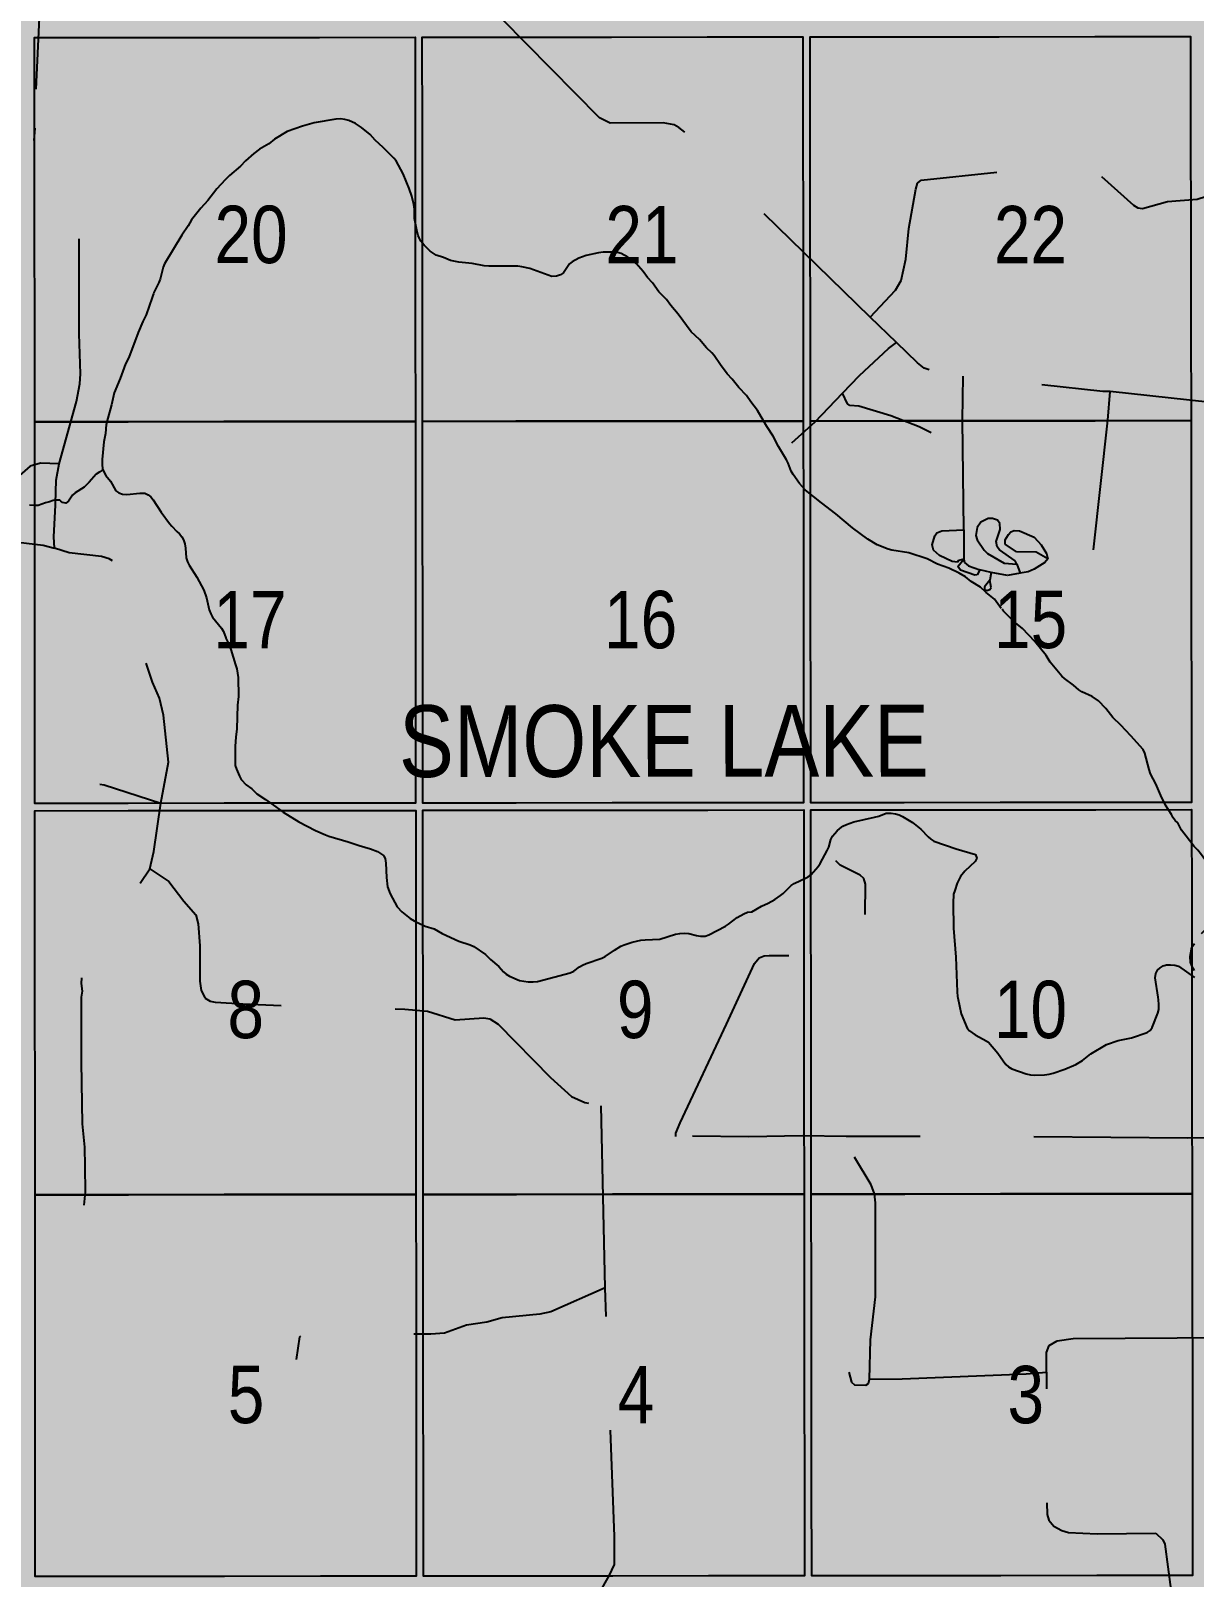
# Model space of a CAD drawing. Extents: x 507565 to 531726, y 6009554 to 6022365.
# Drawn here: x 522989.8 to 523152, y 6015464.7 to 6015680.3 of the extents above; entities that cross this region are included whole.
import ezdxf
from ezdxf.enums import TextEntityAlignment as Align

# ---------------------------------------------------------------- set-up
doc = ezdxf.new("R2010")
doc.units = 0
doc.header["$LTSCALE"] = 5
doc.linetypes.add('DASHED2', pattern=[9.525, 6.35, -3.175])
for name, color, linetype in [('Quarters', 8, 'Continuous'), ('RoadSeg', 57, 'DASHED2'), ('T-WATER', 160, 'Continuous'), ('T-WATER-H', 133, 'Continuous'), ('T-WATER-T', 170, 'Continuous')]:
    doc.layers.add(name, color=color, linetype=linetype)
doc.layers.add('ROUTE-MAP-BACKGROUND-H', color=7, linetype='Continuous', true_color=0xf0ebff)
doc.styles.add('120', font='ARIALN.TTF', dxfattribs={"height": 13})
doc.styles.add('TXT', font='ARIALN.TTF', dxfattribs={"height": 0.2})

msp = doc.modelspace()

# ---------------------------------------------------------------- hatches: boundary and pattern name
at = {"layer": 'ROUTE-MAP-BACKGROUND-H'}
h = msp.add_hatch(color=256, dxfattribs=at)
h.dxf.hatch_style = 1
h.paths.add_polyline_path([(523871.081, 6016124.178), (523873.071, 6015800.356), (523917.515, 6015800.58), (523923.823, 6014811.294), (522926.315, 6014807.962), (522925.895, 6015778.478), (522873.584, 6015778.442), (522873.69, 6016121.495)])
at = {"layer": 'T-WATER-H'}
h = msp.add_hatch(color=256, dxfattribs=at)
h.dxf.hatch_style = 1
h.paths.add_polyline_path([(523133.945, 6015589.961), (523133.575, 6015590.286), (523131.929, 6015592.244), (523131.361, 6015593.153), (523129.807, 6015595.128), (523128.063, 6015596.936), (523126.883, 6015597.926), (523125.442, 6015599.371), (523125.111, 6015599.725), (523124.162, 6015601.002), (523123.003, 6015601.959), (523122.236, 6015602.677), (523120.924, 6015603.508), (523120.124, 6015604.138), (523119.248, 6015604.658), (523117.81, 6015605.356), (523116.237, 6015605.925), (523114.775, 6015606.63), (523112.212, 6015607.502), (523109.862, 6015607.871), (523109.324, 6015608.018), (523107.824, 6015608.612), (523106.492, 6015609.38), (523104.379, 6015610.972), (523102.062, 6015612.907), (523100.044, 6015614.449), (523097.796, 6015616.239), (523096.986, 6015617.134), (523096.072, 6015618.405), (523095.821, 6015618.89), (523095.397, 6015619.972), (523095.15, 6015620.456), (523094.072, 6015622.317), (523093.306, 6015623.768), (523092.439, 6015625.106), (523091.649, 6015626.456), (523091.11, 6015627.347), (523090.174, 6015628.532), (523089.601, 6015629.431), (523088.529, 6015630.53), (523087.611, 6015631.707), (523086.896, 6015632.46), (523085.949, 6015633.686), (523085.081, 6015634.989), (523084.752, 6015635.392), (523084.022, 6015636.085), (523083.031, 6015637.248), (523081.893, 6015638.296), (523080.068, 6015640.77), (523079.044, 6015641.959), (523078.446, 6015642.782), (523078.032, 6015643.205), (523077.771, 6015643.471), (523077.368, 6015643.856), (523076.482, 6015645.151), (523075.797, 6015645.887), (523075.2, 6015646.718), (523074.2, 6015647.815), (523073.842, 6015648.132), (523073.02, 6015648.715), (523072.107, 6015649.198), (523071.582, 6015649.36), (523071.009, 6015649.395), (523069.583, 6015649.386), (523068.937, 6015649.311), (523067.227, 6015648.917), (523066.185, 6015648.552), (523065.269, 6015648.077), (523064.914, 6015647.758), (523064.047, 6015646.545), (523063.667, 6015646.222), (523063.103, 6015646.073), (523062.448, 6015646.027), (523059.394, 6015647.143), (523058.277, 6015647.379), (523057.678, 6015647.473), (523053.648, 6015647.448), (523053.015, 6015647.5), (523051.331, 6015647.817), (523049.475, 6015648.019), (523048.306, 6015648.264), (523047.339, 6015648.659), (523046.309, 6015648.994), (523045.493, 6015649.565), (523044.624, 6015650.376), (523044.185, 6015650.957), (523043.957, 6015651.413), (523043.814, 6015651.745), (523043.616, 6015652.488), (523043.486, 6015653.154), (523043.293, 6015654.082), (523043.275, 6015655.416), (523043.192, 6015656.061), (523042.902, 6015657.214), (523042.54, 6015658.287), (523041.726, 6015660.341), (523040.749, 6015662.12), (523040.423, 6015662.524), (523038.918, 6015664.016), (523037.786, 6015665.013), (523037.088, 6015665.794), (523035.907, 6015666.79), (523035.06, 6015667.333), (523034.113, 6015667.782), (523033.567, 6015667.915), (523032.971, 6015667.994), (523032.3, 6015667.953), (523029.281, 6015667.424), (523027.665, 6015666.967), (523025.551, 6015666.213), (523023.746, 6015665.179), (523022.993, 6015664.523), (523021.67, 6015663.746), (523020.873, 6015663.182), (523019.722, 6015662.143), (523019.012, 6015661.4), (523017.471, 6015660.086), (523016.887, 6015659.509), (523015.739, 6015658.222), (523014.49, 6015656.622), (523013.499, 6015655.549), (523012.211, 6015653.918), (523011.747, 6015653.092), (523010.866, 6015651.767), (523008.446, 6015647.78), (523008.237, 6015647.318), (523007.825, 6015645.639), (523007.634, 6015645.152), (523006.939, 6015643.765), (523006.894, 6015643.614), (523006.801, 6015643.348), (523006.711, 6015643.082), (523005.891, 6015640.689), (523005.394, 6015639.723), (523004.771, 6015638.19), (523003.451, 6015634.721), (523003.002, 6015633.827), (523002.261, 6015631.805), (523001.415, 6015629.792), (523001.049, 6015628.121), (523000.511, 6015626.28), (523000.316, 6015625.379), (523000.207, 6015624.113), (522999.977, 6015622.977), (522999.736, 6015620.505), (522999.726, 6015619.82), (522999.796, 6015619.187), (522999.847, 6015619.042), (523000.25, 6015618.25), (523000.913, 6015617.492), (523001.648, 6015616.127), (523002.044, 6015615.853), (523002.549, 6015615.684), (523003.153, 6015615.596), (523005.008, 6015615.818), (523005.669, 6015615.809), (523006.128, 6015615.575), (523006.546, 6015615.274), (523006.847, 6015614.885), (523007.96, 6015613.143), (523009.144, 6015611.583), (523009.443, 6015611.2), (523010.147, 6015610.459), (523010.533, 6015610.134), (523010.853, 6015609.733), (523011.101, 6015609.301), (523011.268, 6015608.747), (523011.359, 6015608.113), (523011.437, 6015606.766), (523011.628, 6015606.25), (523011.869, 6015605.787), (523012.941, 6015604.104), (523013.928, 6015602.277), (523014.282, 6015601.223), (523014.676, 6015599.516), (523014.88, 6015598.973), (523015.132, 6015598.507), (523016.388, 6015596.989), (523016.637, 6015596.535), (523016.988, 6015595.621), (523016.998, 6015595.595), (523017.251, 6015595.022), (523017.658, 6015594.005), (523018.35, 6015591.87), (523018.504, 6015591.322), (523018.697, 6015590.114), (523018.754, 6015587.447), (523018.629, 6015586.229), (523018.528, 6015582.963), (523018.369, 6015581.783), (523018.288, 6015580.535), (523018.283, 6015577.856), (523018.458, 6015577.315), (523018.882, 6015576.327), (523019.128, 6015575.883), (523019.816, 6015575.161), (523020.589, 6015574.592), (523021.296, 6015573.905), (523022.496, 6015573.076), (523023.947, 6015572.074), (523024.997, 6015571.347), (523027.184, 6015569.999), (523029.473, 6015568.794), (523030.867, 6015568.147), (523031.35, 6015567.963), (523034.063, 6015567.214), (523035.557, 6015566.66), (523037.137, 6015566.224), (523038.111, 6015565.832), (523038.952, 6015565.293), (523039.203, 6015564.869), (523039.29, 6015564.239), (523039.383, 6015562.226), (523039.532, 6015560.937), (523039.901, 6015559.95), (523040.87, 6015558.151), (523041.504, 6015557.413), (523042.704, 6015556.485), (523043.549, 6015555.997), (523043.783, 6015555.893), (523044.789, 6015555.448), (523046.028, 6015555.051), (523047.157, 6015554.389), (523049.486, 6015553.329), (523051.066, 6015552.85), (523051.563, 6015552.617), (523053.199, 6015551.467), (523053.887, 6015550.791), (523055.041, 6015549.809), (523055.7, 6015549.078), (523056.094, 6015548.733), (523056.531, 6015548.452), (523057.953, 6015547.865), (523059.146, 6015547.667), (523059.83, 6015547.652), (523060.458, 6015547.719), (523064.982, 6015548.906), (523065.494, 6015549.144), (523066.284, 6015549.746), (523066.719, 6015550.01), (523067.208, 6015550.217), (523069.422, 6015550.958), (523069.888, 6015551.19), (523071.193, 6015552.092), (523072.046, 6015552.634), (523072.543, 6015552.853), (523073.648, 6015553.211), (523074.845, 6015553.463), (523075.469, 6015553.535), (523077.521, 6015553.644), (523079.676, 6015554.297), (523080.295, 6015554.405), (523080.94, 6015554.461), (523081.554, 6015554.418), (523082.601, 6015554.122), (523083.19, 6015554.018), (523083.804, 6015554.026), (523084.327, 6015554.232), (523086.649, 6015555.446), (523087.088, 6015555.713), (523088.306, 6015556.65), (523089.204, 6015557.176), (523089.712, 6015557.37), (523090.349, 6015557.455), (523091.656, 6015558.212), (523092.619, 6015558.637), (523093.517, 6015559.144), (523094.351, 6015559.692), (523094.72, 6015560.005), (523095.793, 6015561.126), (523096.228, 6015561.398), (523097.906, 6015562.194), (523098.189, 6015562.328), (523098.606, 6015562.649), (523098.909, 6015562.996), (523099.566, 6015563.747), (523099.862, 6015564.162), (523100.837, 6015565.981), (523101.057, 6015566.465), (523101.366, 6015567.524), (523101.596, 6015567.98), (523102.232, 6015568.741), (523102.597, 6015569.07), (523103.035, 6015569.363), (523103.531, 6015569.603), (523104.535, 6015569.978), (523107.448, 6015570.625), (523108.031, 6015570.782), (523109.082, 6015571.173), (523109.752, 6015571.21), (523110.353, 6015571.117), (523110.888, 6015570.939), (523111.362, 6015570.707), (523112.722, 6015569.884), (523113.908, 6015568.953), (523114.924, 6015567.881), (523115.303, 6015567.55), (523115.727, 6015567.285), (523118.804, 6015566.227), (523121.498, 6015565.432), (523121.7, 6015564.919), (523121.472, 6015564.459), (523120.049, 6015563.124), (523119.448, 6015562.337), (523118.982, 6015561.43), (523118.628, 6015560.429), (523118.471, 6015559.875), (523118.383, 6015558.635), (523118.473, 6015555.174), (523118.797, 6015551.132), (523118.951, 6015546.295), (523119.025, 6015545.609), (523119.054, 6015545.463), (523119.499, 6015543.212), (523120.358, 6015541.205), (523120.669, 6015540.836), (523121.496, 6015540.264), (523122.602, 6015539.667), (523123.321, 6015539.247), (523124.621, 6015537.731), (523125.358, 6015536.652), (523125.772, 6015536.125), (523126.133, 6015535.815), (523126.575, 6015535.547), (523128.595, 6015534.829), (523129.178, 6015534.715), (523129.786, 6015534.666), (523131.161, 6015534.72), (523131.789, 6015534.814), (523132.356, 6015534.948), (523133.957, 6015535.482), (523135.497, 6015536.152), (523136.419, 6015536.697), (523137.587, 6015537.619), (523139.81, 6015538.937), (523141.434, 6015539.498), (523143.257, 6015539.87), (523145.457, 6015540.599), (523145.88, 6015540.87), (523146.173, 6015541.296), (523146.934, 6015543.284), (523147.067, 6015543.82), (523147.09, 6015544.498), (523147.031, 6015545.16), (523146.978, 6015545.519), (523146.581, 6015548.247), (523146.65, 6015548.849), (523146.891, 6015549.288), (523147.257, 6015549.633), (523147.702, 6015549.907), (523148.144, 6015550.051), (523148.712, 6015550.056), (523149.294, 6015549.988), (523149.823, 6015549.853), (523152.059, 6015548.28), (523154.64, 6015546.442), (523156.051, 6015545.811), (523156.422, 6015545.538), (523157.197, 6015544.92), (523157.871, 6015544.191), (523159.008, 6015542.568), (523159.964, 6015541.438), (523161.03, 6015539.642), (523161.629, 6015538.808), (523162.357, 6015537.432), (523162.887, 6015536.578), (523163.314, 6015535.624), (523163.616, 6015534.719), (523163.772, 6015533.946), (523163.914, 6015531.939), (523164.012, 6015531.316), (523164.444, 6015529.69), (523165.212, 6015527.627), (523165.966, 6015526.204), (523166.642, 6015524.718), (523167.664, 6015522.885), (523168.235, 6015522.003), (523168.857, 6015521.212), (523169.364, 6015520.309), (523170.448, 6015518.774), (523170.789, 6015518.29), (523172.181, 6015516.897), (523172.531, 6015516.565), (523173.349, 6015515.997), (523173.705, 6015515.671), (523175.269, 6015513.796), (523176.648, 6015512.393), (523176.948, 6015512.001), (523177.667, 6015511.365), (523178.145, 6015510.443), (523178.954, 6015507.712), (523179.45, 6015506.489), (523179.45, 6015506.489), (523179.741, 6015507.05), (523179.562, 6015507.471), (523179.322, 6015508.028), (523178.544, 6015510.789), (523178.056, 6015511.697), (523177.77, 6015512.107), (523177.093, 6015512.799), (523176.648, 6015513.05), (523176.308, 6015513.387), (523175.41, 6015514.573), (523173.759, 6015516.359), (523172.586, 6015517.219), (523171.53, 6015518.248), (523171.182, 6015518.774), (523169.888, 6015520.816), (523168.9, 6015522.622), (523167.455, 6015524.606), (523166.861, 6015526.158), (523166.139, 6015527.521), (523164.934, 6015530.632), (523164.809, 6015531.228), (523164.605, 6015534.456), (523164.431, 6015535.084), (523164.233, 6015535.568), (523163.997, 6015536.032), (523162.96, 6015537.693), (523162.529, 6015538.611), (523161.143, 6015540.64), (523160.393, 6015542.061), (523158.997, 6015544.194), (523158.702, 6015544.586), (523157.985, 6015545.274), (523157.672, 6015545.541), (523157.199, 6015545.901), (523155.922, 6015546.667), (523155.543, 6015546.958), (523154.218, 6015547.66), (523153.064, 6015548.438), (523152.209, 6015549.045), (523152.057, 6015549.259), (523151.703, 6015549.916), (523151.511, 6015550.432), (523151.452, 6015551.196), (523151.707, 6015552.485), (523152.048, 6015552.999), (523152.608, 6015553.845), (523153.05, 6015554.405), (523153.65, 6015555.023), (523154.239, 6015555.798), (523154.97, 6015556.54), (523155.265, 6015556.923), (523155.831, 6015558.417), (523156.325, 6015559.303), (523156.385, 6015559.918), (523156.191, 6015560.449), (523155.394, 6015561.829), (523154.522, 6015563.079), (523153.727, 6015564.402), (523153.023, 6015565.367), (523152.512, 6015566.007), (523152.016, 6015566.529), (523150.238, 6015568.84), (523149.713, 6015569.818), (523149.377, 6015570.159), (523149.097, 6015570.553), (523148.867, 6015571.008), (523147.994, 6015572.334), (523147.488, 6015573.317), (523146.666, 6015575.298), (523145.941, 6015576.695), (523145.732, 6015577.258), (523145.116, 6015579.572), (523144.897, 6015580.05), (523143.194, 6015581.987), (523141.775, 6015583.474), (523140.677, 6015584.53), (523139.712, 6015585.758), (523138.664, 6015586.845), (523137.799, 6015587.457), (523136.37, 6015588.082), (523135.913, 6015588.382), (523135.198, 6015589.048)])

# ---------------------------------------------------------------- linework, layer by layer
at = {"layer": 'Quarters'}
for points in [[(523003.349, 6015625.77), (522990.33, 6015625.758), (522990.324, 6015639.147), (522990.318, 6015652.535), (522990.312, 6015665.924), (522990.306, 6015679.313), (523003.321, 6015679.325), (523016.672, 6015679.339), (523030.022, 6015679.352), (523043.372, 6015679.365), (523043.383, 6015665.976), (523043.393, 6015652.587), (523043.403, 6015639.198), (523043.413, 6015625.809), (523030.058, 6015625.796), (523016.704, 6015625.783), (523003.349, 6015625.77)], [(523097.486, 6015639.25), (523097.501, 6015625.861), (523084.146, 6015625.848), (523070.792, 6015625.835), (523057.437, 6015625.822), (523044.417, 6015625.81), (523044.407, 6015639.199), (523044.397, 6015652.588), (523044.387, 6015665.977), (523044.377, 6015679.366), (523057.392, 6015679.379), (523070.742, 6015679.392), (523084.093, 6015679.405), (523097.443, 6015679.418), (523097.458, 6015666.029), (523097.472, 6015652.639), (523097.486, 6015639.25)], [(523151.553, 6015639.305), (523151.572, 6015625.916), (523138.221, 6015625.902), (523124.871, 6015625.888), (523111.52, 6015625.874), (523098.505, 6015625.862), (523098.491, 6015639.251), (523098.476, 6015652.64), (523098.462, 6015666.03), (523098.447, 6015679.419), (523111.458, 6015679.432), (523124.804, 6015679.446), (523138.15, 6015679.46), (523151.496, 6015679.474), (523151.515, 6015666.084), (523151.534, 6015652.695), (523151.553, 6015639.305)], [(523003.377, 6015572.55), (522990.353, 6015572.538), (522990.348, 6015585.592), (522990.342, 6015598.981), (522990.336, 6015612.369), (522990.33, 6015625.758), (523003.349, 6015625.77), (523016.704, 6015625.783), (523030.058, 6015625.796), (523043.413, 6015625.809), (523043.423, 6015612.42), (523043.433, 6015599.031), (523043.443, 6015585.642), (523043.453, 6015572.588), (523030.095, 6015572.575), (523016.736, 6015572.563), (523003.377, 6015572.55)], [(523097.544, 6015585.692), (523097.558, 6015572.638), (523084.2, 6015572.625), (523070.84, 6015572.613), (523057.481, 6015572.601), (523044.458, 6015572.588), (523044.448, 6015585.643), (523044.438, 6015599.032), (523044.427, 6015612.421), (523044.417, 6015625.81), (523057.437, 6015625.822), (523070.792, 6015625.835), (523084.146, 6015625.848), (523097.501, 6015625.861), (523097.515, 6015612.471), (523097.529, 6015599.082), (523097.544, 6015585.692)], [(523151.629, 6015585.747), (523151.647, 6015572.692), (523138.292, 6015572.678), (523124.937, 6015572.664), (523111.582, 6015572.651), (523098.562, 6015572.639), (523098.548, 6015585.693), (523098.534, 6015599.083), (523098.519, 6015612.472), (523098.505, 6015625.862), (523111.52, 6015625.874), (523124.871, 6015625.888), (523138.221, 6015625.902), (523151.572, 6015625.916), (523151.591, 6015612.526), (523151.61, 6015599.136), (523151.629, 6015585.747)], [(523003.406, 6015517.991), (522990.378, 6015517.979), (522990.372, 6015531.368), (522990.366, 6015544.757), (522990.36, 6015558.145), (522990.354, 6015571.534), (523003.378, 6015571.546), (523016.737, 6015571.558), (523030.095, 6015571.571), (523043.454, 6015571.583), (523043.464, 6015558.194), (523043.474, 6015544.805), (523043.485, 6015531.416), (523043.495, 6015518.027), (523030.132, 6015518.015), (523016.769, 6015518.003), (523003.406, 6015517.991)], [(523097.602, 6015531.465), (523097.616, 6015518.076), (523084.253, 6015518.064), (523070.89, 6015518.052), (523057.527, 6015518.04), (523044.499, 6015518.028), (523044.489, 6015531.417), (523044.479, 6015544.806), (523044.469, 6015558.195), (523044.458, 6015571.584), (523057.482, 6015571.596), (523070.841, 6015571.609), (523084.2, 6015571.621), (523097.559, 6015571.634), (523097.573, 6015558.244), (523097.588, 6015544.855), (523097.602, 6015531.465)], [(523151.706, 6015531.519), (523151.725, 6015518.129), (523138.365, 6015518.116), (523125.005, 6015518.102), (523111.645, 6015518.089), (523098.621, 6015518.077), (523098.606, 6015531.466), (523098.592, 6015544.856), (523098.577, 6015558.245), (523098.563, 6015571.635), (523111.583, 6015571.647), (523124.938, 6015571.66), (523138.294, 6015571.674), (523151.649, 6015571.688), (523151.668, 6015558.298), (523151.687, 6015544.909), (523151.706, 6015531.519)], [(523003.433, 6015464.769), (522990.401, 6015464.758), (522990.395, 6015477.812), (522990.39, 6015491.202), (522990.384, 6015504.591), (522990.378, 6015517.979), (523003.406, 6015517.991), (523016.769, 6015518.003), (523030.132, 6015518.015), (523043.495, 6015518.027), (523043.505, 6015504.638), (523043.515, 6015491.249), (523043.525, 6015477.859), (523043.535, 6015464.805), (523035.529, 6015464.797), (523030.168, 6015464.793), (523016.801, 6015464.781), (523003.433, 6015464.769)], [(523097.659, 6015477.907), (523097.673, 6015464.853), (523084.306, 6015464.841), (523070.939, 6015464.829), (523057.572, 6015464.817), (523044.539, 6015464.806), (523044.53, 6015477.86), (523044.519, 6015491.25), (523044.509, 6015504.639), (523044.499, 6015518.028), (523057.527, 6015518.04), (523070.89, 6015518.052), (523084.253, 6015518.064), (523097.616, 6015518.076), (523097.631, 6015504.687), (523097.645, 6015491.297), (523097.659, 6015477.907)], [(523151.782, 6015477.96), (523151.8, 6015464.906), (523138.436, 6015464.892), (523125.071, 6015464.878), (523111.707, 6015464.866), (523098.678, 6015464.854), (523098.664, 6015477.908), (523098.649, 6015491.298), (523098.635, 6015504.688), (523098.621, 6015518.077), (523111.645, 6015518.089), (523125.005, 6015518.102), (523138.365, 6015518.116), (523151.725, 6015518.129), (523151.744, 6015504.74), (523151.763, 6015491.35), (523151.782, 6015477.96)]]:
    msp.add_lwpolyline(points, close=True, dxfattribs=at)
at = {"layer": 'RoadSeg'}
for p, q in [((523123.706, 6015604.724), (523122.108, 6015605.091)), ((523069.86, 6015505.023), (523069.327, 6015530.398))]:
    msp.add_line(p, q, dxfattribs=at)
at = {"layer": 'RoadSeg', "flags": 128}
for points in [[(523137.992, 6015607.921), (523139.99, 6015626.003), (523140.29, 6015629.999), (523139.291, 6015629.999), (523119.81, 6015632.131), (523115.881, 6015632.697), (523114.349, 6015633.229), (523113.416, 6015633.962), (523110.519, 6015636.826), (523106.823, 6015640.356), (523088.441, 6015658.271), (523081.248, 6015665.897), (523080.149, 6015666.796), (523079.483, 6015667.163), (523077.985, 6015667.429), (523070.559, 6015667.395), (523069.094, 6015668.128), (523053.576, 6015683.879), (523051.944, 6015685.444), (523048.248, 6015688.441), (523036.792, 6015699.663), (523046.782, 6015709.454), (523049.679, 6015711.951), (523050.013, 6015712.484), (523055.74, 6015717.646), (523056.073, 6015718.478), (523053.576, 6015717.346), (523030.066, 6015705.125), (523013.382, 6015696.8), (522995.5, 6015689.107), (522993.402, 6015688.075), (522991.104, 6015686.643), (522974.254, 6015675.987), (522969.726, 6015673.223), (522969.226, 6015673.156), (522960.501, 6015667.595), (522955.107, 6015663.632), (522948.014, 6015658.005), (522946.182, 6015656.306), (522938.556, 6015650.446), (522929.366, 6015643.486), (522926.935, 6015641.222), (522925.955, 6015639.983)], [(522970.292, 6015633.063), (522971.69, 6015634.195), (522971.99, 6015635.294), (522971.99, 6015646.982), (522972.223, 6015649.147), (522972.689, 6015650.279), (522975.32, 6015653.243), (522990.372, 6015666.696), (522990.305, 6015667.595), (522991.138, 6015685.178), (522991.104, 6015686.643)], [(522993.735, 6015619.909), (522996.166, 6015628.567), (522996.632, 6015631.032), (522996.732, 6015632.463), (522996.532, 6015638.025), (522996.532, 6015654.408), (522996.299, 6015655.141), (522995.6, 6015656.24), (522991.837, 6015660.302), (522990.538, 6015662.068), (522990.205, 6015663.666), (522990.372, 6015666.696)], [(523106.823, 6015640.356), (523110.353, 6015644.085), (523111.152, 6015645.451), (523111.785, 6015648.448), (523112.218, 6015652.71), (523113.217, 6015658.171), (523113.416, 6015659.004), (523113.949, 6015659.437), (523131.032, 6015661.268), (523133.496, 6015661.868), (523134.862, 6015662.567), (523135.594, 6015662.734), (523136.76, 6015662.034), (523143.553, 6015655.974), (523144.153, 6015655.574), (523144.785, 6015655.474), (523148.315, 6015656.473), (523152.411, 6015656.773), (523155.042, 6015657.639), (523157.14, 6015658.904), (523166.264, 6015665.731)], [(523095.9, 6015622.84), (523099.164, 6015625.77), (523102.96, 6015629.766), (523105.324, 6015632.23), (523109.387, 6015635.993), (523110.519, 6015636.826)], [(523119.877, 6015610.685), (523119.71, 6015625.97), (523119.81, 6015632.131)], [(523115.315, 6015624.238), (523113.683, 6015625.071), (523109.72, 6015626.603), (523105.258, 6015627.934), (523103.992, 6015628.035), (523103.693, 6015628.268), (523102.96, 6015629.766)], [(523202.328, 6015543.685), (523208.622, 6015548.747), (523209.321, 6015549.512), (523210.587, 6015551.977), (523211.453, 6015552.976), (523212.119, 6015553.442), (523215.382, 6015554.74), (523215.249, 6015559.836), (523215.382, 6015606.289), (523215.349, 6015622.007), (523188.609, 6015624.804), (523186.178, 6015625.171), (523184.313, 6015625.237), (523176.121, 6015626.203), (523169.028, 6015626.836), (523140.29, 6015629.999)], [(522997.232, 6015516.512), (522997.398, 6015518.377), (522997.365, 6015521.907), (522997.298, 6015524.637), (522996.998, 6015527.867), (522996.865, 6015536.459), (522996.865, 6015545.55), (522996.998, 6015546.349), (522996.832, 6015547.448), (522997.098, 6015550.412), (522997.598, 6015551.777), (522999.329, 6015554.507), (523004.558, 6015560.768), (523006.389, 6015563.432), (523006.922, 6015565.829), (523007.921, 6015572.59), (523008.987, 6015578.284), (523008.287, 6015584.844), (523007.721, 6015587.208), (523006.755, 6015589.473), (523004.258, 6015596.765), (523004.191, 6015598.231), (523004.524, 6015601.794), (523004.058, 6015603.392), (523002.426, 6015605.657), (523000.695, 6015606.656), (522999.629, 6015606.955), (522995.134, 6015607.488), (522993.069, 6015608.154), (522993.002, 6015609.719), (522993.236, 6015614.115), (522993.235, 6015614.381), (522993.302, 6015617.612), (522993.735, 6015619.909), (522991.138, 6015620.009), (522989.706, 6015619.576), (522986.409, 6015616.679), (522985.377, 6015615.547), (522983.945, 6015612.683), (522983.012, 6015611.484), (522982.013, 6015611.051), (522980.448, 6015610.852), (522979.283, 6015610.452), (522974.387, 6015607.022), (522972.423, 6015606.123), (522970.258, 6015605.69)], [(523127.303, 6015605.89), (523127.036, 6015606.356), (523124.872, 6015607.888), (523124.539, 6015608.321), (523124.406, 6015609.053), (523124.938, 6015610.752), (523124.905, 6015611.584), (523124.572, 6015612.017), (523123.873, 6015612.284), (523123.273, 6015612.25), (523122.274, 6015611.751), (523121.775, 6015611.018), (523121.575, 6015609.919), (523121.775, 6015609.32), (523122.741, 6015607.854), (523123.207, 6015607.388), (523125.504, 6015606.056), (523127.303, 6015605.89), (523127.735, 6015604.658)], [(523131.598, 6015606.656), (523130, 6015607.555), (523127.236, 6015607.621), (523125.671, 6015608.687), (523125.671, 6015609.32), (523126.104, 6015610.052), (523126.47, 6015610.419), (523126.903, 6015610.585), (523127.636, 6015610.552), (523129.7, 6015609.653), (523130.666, 6015608.587), (523131.399, 6015607.388), (523131.598, 6015606.656), (523131.199, 6015606.156), (523129.7, 6015605.19), (523128.868, 6015604.824), (523127.735, 6015604.658), (523126.004, 6015604.325), (523123.706, 6015604.724), (523123.506, 6015603.659), (523122.774, 6015602.726), (523122.774, 6015602.393), (523123.107, 6015602.227), (523123.54, 6015602.36), (523123.706, 6015602.66), (523123.506, 6015603.659)], [(522927.734, 6015528.034), (522928.5, 6015527.967), (522929.665, 6015528.233), (522938.556, 6015530.698), (522941.986, 6015531.597), (522942.419, 6015531.797), (522942.819, 6015532.396), (522942.619, 6015537.757), (522942.12, 6015540.321), (522941.187, 6015542.519), (522940.221, 6015544.084), (522939.822, 6015545.117), (522939.755, 6015545.749), (522939.922, 6015547.082), (522940.721, 6015550.245), (522942.586, 6015555.373), (522942.719, 6015555.507), (522942.885, 6015555.44), (522942.586, 6015564.531), (522942.752, 6015566.063), (522943.152, 6015567.428), (522944.184, 6015569.026), (522945.982, 6015570.958), (522947.781, 6015572.223), (522950.312, 6015573.455), (522956.006, 6015575.32), (522957.271, 6015576.186), (522958.37, 6015577.352), (522964.997, 6015586.176), (522966.662, 6015588.141), (522968.227, 6015589.373), (522974.521, 6015592.936), (522976.885, 6015594.601), (522978.517, 6015596.965), (522982.18, 6015603.492), (522983.379, 6015605.091), (522986.309, 6015608.087), (522987.008, 6015608.587), (522988.041, 6015608.954), (522991.504, 6015608.554), (522993.069, 6015608.154)], [(522971.657, 6015552.01), (522971.89, 6015570.292), (522971.99, 6015571.457), (522972.39, 6015571.924), (522974.654, 6015572.19), (522978.017, 6015572.323), (522983.645, 6015573.122), (522985.41, 6015573.655), (522988.207, 6015575.054), (522991.271, 6015575.453), (522998.397, 6015575.353), (522999.996, 6015575.154), (523007.921, 6015572.59)], [(523006.389, 6015563.432), (523009.053, 6015561.667), (523011.118, 6015558.936), (523012.816, 6015557.005), (523013.116, 6015555.74), (523013.349, 6015552.676), (523013.349, 6015547.781), (523013.549, 6015546.482), (523014.115, 6015545.383), (523014.781, 6015544.983), (523015.513, 6015544.817), (523019.343, 6015544.617), (523032.297, 6015544.084), (523041.954, 6015543.884), (523045.084, 6015543.585), (523048.98, 6015542.353), (523052.943, 6015542.653), (523053.809, 6015542.519), (523054.974, 6015541.753), (523062.267, 6015534.327), (523065.164, 6015531.663), (523067.029, 6015530.831), (523069.327, 6015530.398), (523070.759, 6015530.098), (523073.523, 6015528.866), (523078.018, 6015525.836), (523078.917, 6015525.703), (523079.716, 6015526.102), (523080.782, 6015526.235), (523089.906, 6015526.102), (523097.399, 6015526.269), (523103.493, 6015526.136), (523125.171, 6015526.135), (523151.146, 6015525.902), (523156.44, 6015526.002), (523158.039, 6015525.669)], [(523079.716, 6015526.102), (523079.75, 6015526.568), (523080.349, 6015528), (523086.809, 6015541.787), (523090.706, 6015550.245), (523091.372, 6015551.011), (523092.038, 6015551.277), (523092.77, 6015551.344), (523100.662, 6015551.31), (523105.324, 6015551.411), (523105.757, 6015551.544), (523106.024, 6015551.943), (523106.124, 6015553.142), (523106.19, 6015561.268), (523105.957, 6015562.1), (523105.424, 6015562.533), (523102.66, 6015563.931), (523102.061, 6015564.564)], [(523106.723, 6015492.269), (523106.889, 6015497.764), (523107.556, 6015503.758), (523107.589, 6015516.845), (523107.456, 6015518.11), (523106.989, 6015519.376), (523104.192, 6015523.938), (523103.493, 6015526.136)], [(523064.831, 6015455.073), (523070.459, 6015464.863), (523071.158, 6015466.428), (523071.158, 6015470.358), (523069.86, 6015505.023), (523062.3, 6015501.66), (523060.769, 6015501.327), (523055.507, 6015500.827), (523053.376, 6015500.228), (523050.545, 6015499.795), (523047.482, 6015498.696), (523045.584, 6015498.563), (523027.701, 6015498.496), (523027.235, 6015498.163), (523026.802, 6015495.033)], [(523131.432, 6015493.268), (523131.432, 6015495.999), (523131.798, 6015496.964), (523132.897, 6015497.63), (523135.128, 6015497.93), (523167.596, 6015498.13)], [(523103.859, 6015493.268), (523104.225, 6015491.869), (523104.625, 6015491.47), (523106.223, 6015491.437), (523106.59, 6015491.67), (523106.723, 6015492.269), (523111.285, 6015492.302), (523128.568, 6015493.002), (523131.432, 6015493.268), (523131.465, 6015475.719), (523131.532, 6015473.421), (523131.732, 6015472.622), (523132.464, 6015471.789), (523133.563, 6015471.19), (523134.496, 6015470.89), (523138.492, 6015470.691), (523146.683, 6015470.791), (523147.649, 6015469.858), (523147.916, 6015469.292), (523149.714, 6015455.705), (523150.28, 6015445.416)]]:
    msp.add_lwpolyline(points, dxfattribs=at)
msp.add_lwpolyline([(523119.91, 6015606.622), (523119.156, 6015606.426), (523118.999, 6015606.165), (523118.283, 6015606.269), (523116.513, 6015607.122), (523115.647, 6015607.855), (523115.481, 6015608.587), (523115.847, 6015609.853), (523116.147, 6015610.252), (523116.846, 6015610.552), (523119.877, 6015610.685), (523119.91, 6015606.622), (523119.977, 6015606.123), (523120.543, 6015605.657), (523122.108, 6015605.091), (523121.741, 6015604.425), (523121.408, 6015604.358), (523119.444, 6015605.057), (523119.042, 6015605.558)], close=True, dxfattribs=at)
at = {"layer": 'T-WATER', "linetype": 'Continuous', "flags": 128}
for points in [[(523097.796, 6015616.239), (523096.986, 6015617.134), (523096.072, 6015618.405), (523095.821, 6015618.89), (523095.397, 6015619.972), (523095.15, 6015620.456), (523094.072, 6015622.317), (523093.306, 6015623.768), (523092.439, 6015625.106), (523091.649, 6015626.456), (523091.11, 6015627.347), (523090.174, 6015628.532), (523089.601, 6015629.431), (523088.529, 6015630.53), (523087.611, 6015631.707), (523086.896, 6015632.46), (523085.949, 6015633.686), (523085.081, 6015634.989), (523084.752, 6015635.392), (523084.022, 6015636.085), (523083.031, 6015637.248), (523081.893, 6015638.296), (523080.068, 6015640.77), (523079.044, 6015641.959), (523078.446, 6015642.782), (523078.032, 6015643.205), (523077.771, 6015643.471), (523077.505, 6015643.725), (523077.366, 6015643.858), (523076.482, 6015645.151), (523075.797, 6015645.887), (523075.2, 6015646.718), (523074.2, 6015647.815), (523073.842, 6015648.132), (523073.02, 6015648.715), (523072.107, 6015649.198), (523071.582, 6015649.36), (523071.009, 6015649.395), (523069.583, 6015649.386), (523068.937, 6015649.311), (523067.227, 6015648.917), (523066.185, 6015648.552), (523065.269, 6015648.077), (523064.914, 6015647.758), (523064.047, 6015646.545), (523063.667, 6015646.222), (523063.103, 6015646.073), (523062.448, 6015646.027), (523059.394, 6015647.143), (523058.277, 6015647.379), (523057.678, 6015647.473), (523053.648, 6015647.448), (523053.015, 6015647.5), (523051.331, 6015647.817), (523049.475, 6015648.019), (523048.306, 6015648.264), (523047.339, 6015648.659), (523046.309, 6015648.994), (523045.493, 6015649.565), (523044.624, 6015650.376), (523044.185, 6015650.957), (523043.957, 6015651.413), (523043.814, 6015651.745), (523043.616, 6015652.488), (523043.486, 6015653.154), (523043.293, 6015654.082), (523043.275, 6015655.416), (523043.192, 6015656.061), (523042.902, 6015657.214), (523042.54, 6015658.287), (523041.726, 6015660.341), (523040.749, 6015662.12), (523040.423, 6015662.524), (523038.918, 6015664.016), (523037.786, 6015665.013), (523037.088, 6015665.794), (523035.907, 6015666.79), (523035.06, 6015667.333), (523034.113, 6015667.782), (523033.567, 6015667.915), (523032.971, 6015667.994), (523032.3, 6015667.953), (523029.281, 6015667.424), (523027.665, 6015666.967), (523025.551, 6015666.213), (523023.746, 6015665.179), (523022.993, 6015664.523), (523021.67, 6015663.746), (523020.873, 6015663.182), (523019.722, 6015662.143), (523019.012, 6015661.4)], [(523019.012, 6015661.4), (523017.471, 6015660.086), (523016.887, 6015659.509), (523015.739, 6015658.222), (523014.49, 6015656.622), (523013.499, 6015655.549), (523012.211, 6015653.918), (523011.747, 6015653.092), (523010.866, 6015651.767), (523008.446, 6015647.78), (523008.237, 6015647.318), (523007.825, 6015645.639), (523007.634, 6015645.152), (523006.939, 6015643.765), (523006.894, 6015643.614), (523006.801, 6015643.348), (523006.711, 6015643.082), (523005.891, 6015640.689), (523005.394, 6015639.723), (523004.771, 6015638.19), (523003.451, 6015634.721), (523003.002, 6015633.827), (523002.261, 6015631.805), (523001.415, 6015629.792), (523001.049, 6015628.121), (523000.511, 6015626.28), (523000.316, 6015625.379), (523000.207, 6015624.113), (522999.977, 6015622.977), (522999.736, 6015620.505), (522999.726, 6015619.82), (522999.796, 6015619.187), (522999.847, 6015619.042)], [(522999.847, 6015619.042), (522999.408, 6015618.759), (522998.905, 6015618.436), (522997.935, 6015617.328), (522997.232, 6015616.63), (522995.961, 6015615.859), (522995.622, 6015615.522), (522995.045, 6015614.709), (522994.684, 6015614.396), (522994.188, 6015614.497), (522993.992, 6015614.665), (522993.812, 6015614.83), (522993.337, 6015614.837), (522992.903, 6015614.785), (522992.384, 6015614.59), (522991.825, 6015614.456), (522990.831, 6015614.078), (522990.57, 6015614.076), (522990.195, 6015614.072), (522989.584, 6015614.146)], [(522999.847, 6015619.042), (523000.25, 6015618.25), (523000.913, 6015617.492), (523001.648, 6015616.127), (523002.044, 6015615.853), (523002.549, 6015615.684), (523003.153, 6015615.596), (523005.008, 6015615.818), (523005.669, 6015615.809), (523006.128, 6015615.575), (523006.546, 6015615.274), (523006.847, 6015614.885), (523007.96, 6015613.143), (523009.144, 6015611.583), (523009.443, 6015611.2), (523010.147, 6015610.459), (523010.533, 6015610.134), (523010.853, 6015609.733), (523011.101, 6015609.301), (523011.268, 6015608.747), (523011.359, 6015608.113), (523011.437, 6015606.766), (523011.628, 6015606.25), (523011.869, 6015605.787), (523012.941, 6015604.104), (523013.928, 6015602.277), (523014.282, 6015601.223), (523014.676, 6015599.516), (523014.88, 6015598.973), (523015.132, 6015598.507), (523016.388, 6015596.989), (523016.637, 6015596.535), (523016.988, 6015595.621), (523016.998, 6015595.595), (523017.251, 6015595.022), (523017.658, 6015594.005), (523018.35, 6015591.87), (523018.504, 6015591.322), (523018.697, 6015590.114), (523018.754, 6015587.447), (523018.629, 6015586.229), (523018.528, 6015582.963), (523018.369, 6015581.783), (523018.288, 6015580.535), (523018.283, 6015577.856), (523018.458, 6015577.315), (523018.882, 6015576.327), (523019.128, 6015575.883), (523019.816, 6015575.161), (523020.589, 6015574.592), (523021.296, 6015573.905), (523022.496, 6015573.076), (523023.947, 6015572.074), (523024.997, 6015571.347), (523027.184, 6015569.999), (523029.473, 6015568.794), (523030.867, 6015568.147), (523031.35, 6015567.963), (523034.063, 6015567.214), (523035.557, 6015566.66), (523037.137, 6015566.224), (523038.111, 6015565.832), (523038.952, 6015565.293), (523039.203, 6015564.869), (523039.29, 6015564.239), (523039.383, 6015562.226), (523039.532, 6015560.937), (523039.901, 6015559.95), (523040.87, 6015558.151), (523041.504, 6015557.413), (523042.704, 6015556.485), (523043.549, 6015555.997), (523043.783, 6015555.893), (523044.789, 6015555.448), (523046.028, 6015555.051), (523047.157, 6015554.389), (523049.486, 6015553.329), (523051.066, 6015552.85), (523051.563, 6015552.617), (523053.199, 6015551.467), (523053.887, 6015550.791), (523055.041, 6015549.809), (523055.7, 6015549.078), (523056.094, 6015548.733), (523056.531, 6015548.452), (523057.953, 6015547.865), (523059.146, 6015547.667), (523059.83, 6015547.652), (523060.458, 6015547.719)], [(523125.108, 6015599.729), (523124.162, 6015601.002), (523123.003, 6015601.959), (523122.236, 6015602.677), (523120.924, 6015603.508), (523120.124, 6015604.138), (523119.248, 6015604.658), (523117.81, 6015605.356), (523116.237, 6015605.925), (523114.775, 6015606.63), (523112.212, 6015607.502), (523109.862, 6015607.871), (523109.324, 6015608.018), (523107.824, 6015608.612), (523106.492, 6015609.38), (523104.379, 6015610.972), (523102.062, 6015612.907), (523100.044, 6015614.449), (523097.796, 6015616.239)], [(523147.488, 6015573.317), (523146.666, 6015575.298), (523145.941, 6015576.695), (523145.732, 6015577.258), (523145.116, 6015579.572), (523144.897, 6015580.05), (523143.194, 6015581.987), (523141.775, 6015583.474), (523140.677, 6015584.53), (523139.712, 6015585.758), (523138.664, 6015586.845), (523137.799, 6015587.457), (523136.37, 6015588.082), (523135.913, 6015588.382), (523135.198, 6015589.048), (523133.945, 6015589.961), (523133.575, 6015590.286), (523131.929, 6015592.244), (523131.361, 6015593.153), (523129.807, 6015595.128), (523128.063, 6015596.936), (523126.883, 6015597.926), (523125.442, 6015599.371), (523125.218, 6015599.611)], [(523148.007, 6015572.314), (523147.994, 6015572.334), (523147.488, 6015573.317)], [(523098.909, 6015562.996), (523099.566, 6015563.747), (523099.862, 6015564.162), (523100.837, 6015565.981), (523101.057, 6015566.465), (523101.366, 6015567.524), (523101.596, 6015567.98), (523102.232, 6015568.741), (523102.597, 6015569.07), (523103.035, 6015569.363), (523103.531, 6015569.603), (523104.535, 6015569.978), (523107.448, 6015570.625), (523108.031, 6015570.782), (523109.082, 6015571.173), (523109.752, 6015571.21), (523110.353, 6015571.117), (523110.888, 6015570.939), (523111.362, 6015570.707), (523112.722, 6015569.884), (523113.908, 6015568.953), (523114.924, 6015567.881), (523115.303, 6015567.55), (523115.727, 6015567.285), (523118.804, 6015566.227), (523121.498, 6015565.432), (523121.7, 6015564.919), (523121.472, 6015564.459), (523120.049, 6015563.124), (523119.448, 6015562.337), (523118.982, 6015561.43), (523118.628, 6015560.429), (523118.471, 6015559.875), (523118.383, 6015558.635), (523118.473, 6015555.174), (523118.797, 6015551.132), (523118.951, 6015546.295), (523119.025, 6015545.609), (523119.054, 6015545.463)], [(523153.05, 6015554.405), (523153.65, 6015555.023), (523154.239, 6015555.798), (523154.97, 6015556.54), (523155.265, 6015556.923), (523155.831, 6015558.417), (523156.325, 6015559.303), (523156.385, 6015559.918), (523156.191, 6015560.449), (523155.394, 6015561.829), (523154.522, 6015563.079), (523153.727, 6015564.402), (523153.023, 6015565.367), (523152.512, 6015566.007), (523152.016, 6015566.529), (523150.238, 6015568.84), (523149.713, 6015569.818), (523149.377, 6015570.159), (523149.097, 6015570.553), (523148.867, 6015571.008), (523148.007, 6015572.314)], [(523097.906, 6015562.194), (523098.189, 6015562.328), (523098.606, 6015562.649), (523098.909, 6015562.996)], [(523071.193, 6015552.092), (523072.046, 6015552.634), (523072.543, 6015552.853), (523073.648, 6015553.211), (523074.845, 6015553.463), (523075.469, 6015553.535), (523077.521, 6015553.644), (523079.676, 6015554.297), (523080.295, 6015554.405), (523080.94, 6015554.461), (523081.554, 6015554.418), (523082.601, 6015554.122), (523083.19, 6015554.018), (523083.804, 6015554.026), (523084.327, 6015554.232), (523086.649, 6015555.446), (523087.088, 6015555.713), (523088.306, 6015556.65), (523089.204, 6015557.176), (523089.712, 6015557.37), (523090.349, 6015557.455), (523091.656, 6015558.212), (523092.619, 6015558.637), (523093.517, 6015559.144), (523094.351, 6015559.692), (523094.72, 6015560.005), (523095.793, 6015561.126), (523096.228, 6015561.398), (523097.906, 6015562.194)], [(523060.458, 6015547.719), (523064.982, 6015548.906), (523065.494, 6015549.144), (523066.284, 6015549.746), (523066.719, 6015550.01), (523067.208, 6015550.217), (523069.422, 6015550.958), (523069.888, 6015551.19), (523071.193, 6015552.092)], [(523152.057, 6015549.259), (523151.703, 6015549.916), (523151.511, 6015550.432), (523151.452, 6015551.196), (523151.707, 6015552.485), (523152.048, 6015552.999)], [(523146.978, 6015545.519), (523146.581, 6015548.247), (523146.65, 6015548.849), (523146.891, 6015549.288), (523147.257, 6015549.633), (523147.702, 6015549.907), (523148.144, 6015550.051), (523148.712, 6015550.056), (523149.294, 6015549.988), (523149.823, 6015549.853), (523152.059, 6015548.28)], [(523119.054, 6015545.463), (523119.499, 6015543.212), (523120.358, 6015541.205), (523120.669, 6015540.836), (523121.496, 6015540.264), (523122.602, 6015539.667), (523123.321, 6015539.247), (523124.621, 6015537.731), (523125.358, 6015536.652)], [(523129.178, 6015534.715), (523129.786, 6015534.666), (523131.161, 6015534.72), (523131.789, 6015534.814), (523132.356, 6015534.948), (523133.957, 6015535.482), (523135.497, 6015536.152), (523136.419, 6015536.697), (523137.587, 6015537.619), (523139.81, 6015538.937), (523141.434, 6015539.498), (523143.257, 6015539.87), (523145.457, 6015540.599), (523145.88, 6015540.87), (523146.173, 6015541.296), (523146.934, 6015543.284), (523147.067, 6015543.82), (523147.09, 6015544.498), (523147.031, 6015545.16), (523146.978, 6015545.519)], [(523125.358, 6015536.652), (523125.772, 6015536.125), (523126.133, 6015535.815), (523126.575, 6015535.547), (523128.595, 6015534.829), (523129.178, 6015534.715)]]:
    msp.add_lwpolyline(points, dxfattribs=at)

# ---------------------------------------------------------------- texts
at = {"layer": 'RoadSeg', "style": '120'}
msp.add_text('62-20-5', height=39.9833, rotation=359.95761, dxfattribs=at).set_placement((523023.802, 6015650.173))
for s, height, p in [('20', 8.0042, (523015.404, 6015647.878)), ('21', 8.0042, (523069.908, 6015647.843)), ('22', 8.0042, (523124.088, 6015647.843)), ('17', 8.0042, (523015.253, 6015594.165)), ('16', 8.0042, (523069.728, 6015594.176)), ('15', 8.0042, (523124.115, 6015594.201)), ('8', 8.004, (523017.208, 6015539.821)), ('9', 8.004, (523071.523, 6015539.829)), ('10', 8.0042, (523124.088, 6015539.821)), ('5', 8.004, (523017.256, 6015486.144)), ('4', 8.004, (523071.618, 6015486.108)), ('3', 8.004, (523125.984, 6015486.128))]:
    msp.add_text(s, height=height, dxfattribs=at).set_placement(p)
at = {"layer": 'T-WATER-T', "style": 'TXT'}
msp.add_text('SMOKE LAKE', height=10.0053, rotation=0.05728, dxfattribs=at).set_placement((523078.079, 6015576.257), align=Align.CENTER)

doc.saveas('drawing.dxf')
